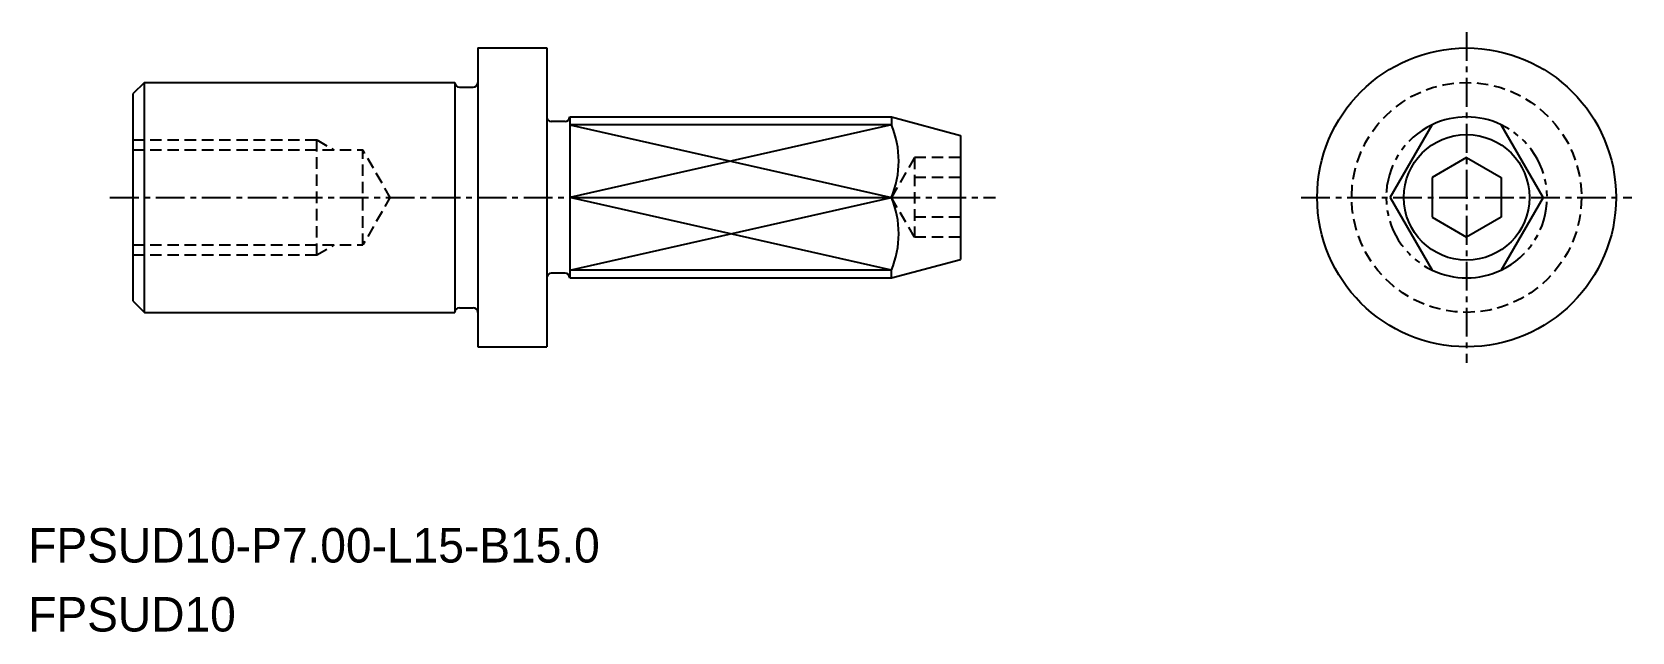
# Model space of a CAD drawing. Extents: x -1431 to -1361.4, y -547.6 to -521.5.
import ezdxf

# ---------------------------------------------------------------- set-up
doc = ezdxf.new("R2010")
doc.units = 0
for name, pattern in [('CENTER', [2, 1.25, -0.25, 0.25, -0.25]), ('DASHED', [0.75, 0.5, -0.25]), ('PHANTOM', [2.5, 1.25, -0.25, 0.25, -0.25, 0.25, -0.25])]:
    doc.linetypes.add(name, pattern=pattern)
doc.layers.get('0').update_dxf_attribs({"linetype": 'CONTINUOUS'})
doc.layers.add('CENTER', color=1, linetype='CENTER')

msp = doc.modelspace()

# ---------------------------------------------------------------- linework, layer by layer
at = {"color": 7, "linetype": 'CONTINUOUS'}
for p, q in [((-1411.597, -522.198), (-1408.597, -522.198)), ((-1411.597, -522.198), (-1411.597, -535.198)), ((-1426.097, -523.698), (-1426.597, -524.198)), ((-1426.097, -533.698), (-1426.097, -523.698)), ((-1426.097, -523.698), (-1412.597, -523.698)), ((-1412.597, -523.698), (-1412.597, -533.698)), ((-1412.397, -523.898), (-1411.797, -523.898)), ((-1426.597, -524.198), (-1426.597, -533.198)), ((-1407.797, -525.398), (-1408.397, -525.398)), ((-1407.597, -525.198), (-1407.597, -532.198)), ((-1407.597, -525.198), (-1393.597, -525.198)), ((-1393.597, -525.198), (-1390.597, -526.001)), ((-1390.597, -526.001), (-1390.597, -531.394)), ((-1371.903, -528.698), (-1370.078, -525.535)), ((-1365.252, -528.698), (-1367.078, -525.535)), ((-1407.597, -528.698), (-1393.597, -528.698)), ((-1371.903, -528.698), (-1370.078, -531.86)), ((-1365.252, -528.698), (-1367.078, -531.86)), ((-1393.597, -532.198), (-1390.597, -531.394)), ((-1407.797, -531.998), (-1408.397, -531.998)), ((-1407.597, -532.198), (-1393.597, -532.198)), ((-1426.597, -533.198), (-1426.097, -533.698)), ((-1426.097, -533.698), (-1412.597, -533.698)), ((-1412.397, -533.498), (-1411.797, -533.498)), ((-1411.597, -535.198), (-1408.597, -535.198))]:
    msp.add_line(p, q, dxfattribs=at)
at = {"linetype": 'CONTINUOUS'}
for p, q in [((-1408.597, -522.198), (-1408.597, -535.198)), ((-1393.597, -525.198), (-1393.597, -525.535)), ((-1393.597, -525.535), (-1407.597, -525.535)), ((-1368.578, -526.965), (-1370.078, -527.832)), ((-1368.578, -526.965), (-1367.078, -527.832)), ((-1370.078, -529.564), (-1368.578, -530.43)), ((-1367.078, -529.564), (-1368.578, -530.43)), ((-1393.597, -531.86), (-1407.597, -531.86)), ((-1393.597, -532.198), (-1393.597, -531.86))]:
    msp.add_line(p, q, dxfattribs=at)
at = {"color": 3, "linetype": 'DASHED'}
for p, q in [((-1426.597, -526.198), (-1418.597, -526.198)), ((-1418.597, -531.198), (-1418.597, -526.198)), ((-1418.597, -526.198), (-1417.848, -526.631)), ((-1426.597, -526.631), (-1416.597, -526.631)), ((-1416.597, -530.765), (-1416.597, -526.631)), ((-1415.385, -528.731), (-1416.597, -526.631)), ((-1392.597, -526.965), (-1393.597, -528.698)), ((-1392.597, -526.965), (-1392.597, -530.43)), ((-1390.597, -526.965), (-1392.597, -526.965)), ((-1390.597, -527.832), (-1392.597, -527.832)), ((-1415.385, -528.665), (-1416.597, -530.765)), ((-1392.597, -530.43), (-1393.597, -528.698)), ((-1390.597, -529.564), (-1392.597, -529.564)), ((-1426.597, -530.765), (-1416.597, -530.765)), ((-1418.597, -531.198), (-1417.848, -530.765)), ((-1390.597, -530.43), (-1392.597, -530.43)), ((-1426.597, -531.198), (-1418.597, -531.198))]:
    msp.add_line(p, q, dxfattribs=at)
at = {"color": 3, "linetype": 'CONTINUOUS'}
for p, q in [((-1393.597, -525.535), (-1407.597, -528.698)), ((-1407.597, -525.535), (-1393.597, -528.698)), ((-1393.597, -531.86), (-1407.597, -528.698)), ((-1407.597, -531.86), (-1393.597, -528.698))]:
    msp.add_line(p, q, dxfattribs=at)
for p, q in [((-1370.078, -527.832), (-1370.078, -529.564)), ((-1367.078, -527.832), (-1367.078, -529.564))]:
    msp.add_line(p, q)
at = {"linetype": 'CONTINUOUS'}
for radius in [6.5, 2.732]:
    msp.add_circle((-1368.578, -528.698), radius, dxfattribs=at)
at = {"color": 3, "linetype": 'DASHED'}
msp.add_circle((-1368.578, -528.698), 5, dxfattribs=at)
at = {"color": 7, "linetype": 'CONTINUOUS'}
for centre, radius, start, end in [((-1412.397, -523.698), 0.2, 180, 270), ((-1411.797, -523.698), 0.2, 270, 0), ((-1408.397, -525.198), 0.2, 180, 270), ((-1407.797, -525.198), 0.2, 270, 0), ((-1397.418, -527.116), 4.135, 337.51681, 22.48319), ((-1397.418, -530.279), 4.135, 337.51681, 22.48319), ((-1408.397, -532.198), 0.2, 90, 180), ((-1407.797, -532.198), 0.2, 0, 90), ((-1412.397, -533.698), 0.2, 90, 180), ((-1411.797, -533.698), 0.2, 0, 90)]:
    msp.add_arc(centre, radius, start, end, dxfattribs=at)
at = {"linetype": 'CONTINUOUS'}
for start, end in [(64.62307, 115.37693), (244.62307, 295.37693)]:
    msp.add_arc((-1368.578, -528.698), 3.5, start, end, dxfattribs=at)
at = {"color": 3, "linetype": 'PHANTOM'}
for start, end in [(115.37693, 244.62307), (295.37693, 64.62307)]:
    msp.add_arc((-1368.578, -528.698), 3.5, start, end, dxfattribs=at)
at = {"color": 7, "linetype": 'CONTINUOUS'}
msp.add_point((-1426.597, -528.698), dxfattribs=at)
at = {"layer": 'CENTER', "color": 1, "linetype": 'CENTER'}
for p, q in [((-1368.578, -521.504), (-1368.578, -535.892)), ((-1427.597, -528.698), (-1389.078, -528.698)), ((-1375.772, -528.698), (-1361.384, -528.698))]:
    msp.add_line(p, q, dxfattribs=at)

# ---------------------------------------------------------------- texts
for s, p in [('FPSUD10-P7.00-L15-B15.0', (-1431.152, -544.58)), ('FPSUD10', (-1431.152, -547.58))]:
    msp.add_text(s, height=1.5).set_placement(p)

doc.saveas('drawing.dxf')
